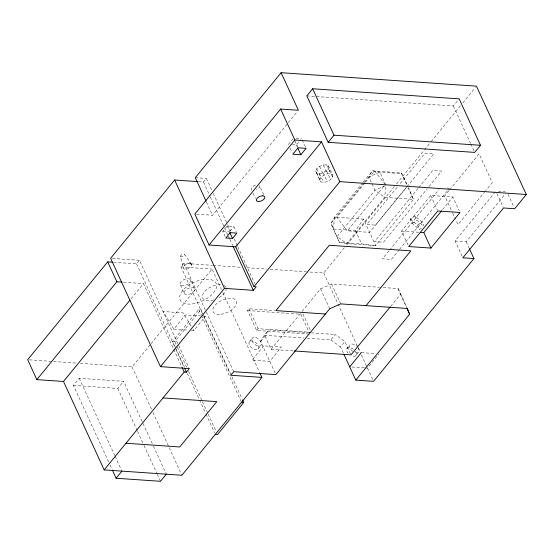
<?xml version="1.0" encoding="UTF-8"?>
<svg xmlns="http://www.w3.org/2000/svg" width="554" height="554" viewBox="0 0 554 554"><rect width="100%" height="100%" fill="white"/><g stroke="black" fill="none" stroke-linecap="round" stroke-linejoin="round"><path stroke-width="0.42" stroke-dasharray="2.77 2.08" d="M332.615 177.128L328.55 168.278L328.577 166.075L326.604 164.85L323.245 164.988L319.575 166.456L316.75 168.783L315.676 171.221L320.759 181.857C325.163 183.326 330.17 180.888 332.615 177.128L332.649 174.919L328.577 166.075M249.203 341.901L248.905 343.272L249.342 344.941A5.685 3.345 39.3 0 0 255.816 349.671A5.685 3.345 39.3 0 0 258.226 345.551L257.104 343.84A5.685 3.345 39.3 0 0 251.751 340.828L250.207 341.042L249.203 341.901L252.118 338.342M319.748 180.071L320.821 177.626L323.64 175.299L327.317 173.838L330.669 173.693L332.649 174.919M275.165 373.043L260.629 341.437L264.237 335.26L268.6 329.928L310.441 332.809M260.629 341.437L264.992 336.098L268.6 329.928M362.711 182.737L334.616 217.099L331.001 223.276L333.3 229.072L355.502 230.602L363.472 219.093L375.674 245.623L413.499 199.364L408.741 188.312M113.646 262.271L136.568 263.849L139.476 260.29L189.309 368.632M198.387 181.65L203.477 181.996L206.386 178.443L211.808 190.216M130.979 298.911L143.5 283.6L173.374 348.556M108.577 461.856L73.398 385.383L79.215 378.264L123.618 381.325L142.641 422.688M196.49 214.156L212.577 215.264L297.311 111.617M202.272 313.232L180.964 266.91L183.873 263.351L212.362 265.318M288.392 144.462L293.101 138.701M225.173 236.51L222.805 231.35L227.168 226.011L233.823 226.475L236.198 231.634M292.387 144.739L296.383 145.016L300.573 139.892M230.007 231.143L233.823 226.475M80.302 363.355L132.039 366.921L150.543 344.283M151.09 343.618L212.043 269.057L221.434 289.465M73.398 385.383L117.801 388.444L123.618 381.325M191.172 326.119L183.083 312.885L163.105 311.507L173.887 329.145L185.521 314.914L200.506 315.946M175.126 346.936L172.613 341.472L198.796 309.444L201.019 309.596L203.173 314.277M172.613 341.472L174.835 341.624L201.019 309.596M191.372 330.35L193.865 330.523L205.506 316.292L203.837 316.175M315.676 171.221L316.687 173.014C321.098 174.482 326.098 172.045 328.55 168.278M309.07 334.069L256.654 330.461L247.499 310.559L248.954 308.779L274.736 310.559M363.251 182.072L372.433 170.84L401.29 172.827L407.072 184.586M363.964 182.958L331.001 223.276L339.401 242.34L346.818 243.635L375.674 245.623L361.603 243.871L339.401 242.34L333.3 229.072L334.616 217.099L363.472 219.093M364.504 182.301L368.826 177.01L372.433 170.84L379.85 172.135L402.052 173.665M364.927 182.889L336.832 217.258L347.372 230.831L369.573 232.361L407.398 186.096M365.467 182.224L374.656 170.992L385.196 184.565L347.372 230.831M256.654 330.461L258.109 328.681L310.531 332.296M306.826 95.877L453.338 105.973L458.629 99.505M258.358 348.591L261.273 345.031M309.915 272.042L323.73 272.997L344.533 247.548M346.721 244.868L394.351 186.608M396.539 183.928L423.914 150.446M424.461 149.781L430.486 142.413M431.033 141.741L460.596 105.579M462.784 102.906L475.374 87.497M397.156 187.252L366.7 224.502L375.584 225.118L433.768 153.943L424.89 153.326L399.33 184.593M264.992 336.098L271.093 349.366L301.528 312.137M302.075 311.473L320.551 288.869L331.576 283.987L379.393 287.284M418.09 188.422L374.587 241.641L383.465 242.25L427.023 188.969M418.63 187.758L432.771 170.466L441.649 171.075L427.57 188.298M408 245L401.595 231.066L430.687 195.479L452.888 197.009L459.294 210.942M388.991 250.796L382.468 258.773L391.346 259.39L398.949 250.083M389.538 250.124L439.017 189.593M399.482 249.432L448.982 188.879M449.093 190.562L444.737 195.894L452.237 212.203M449.64 189.89L479.065 153.901L492.284 182.64L485.747 190.638M307.193 338.224L330.835 339.858L335.198 334.519L344.913 341.61L351.014 354.879M442.653 209.53L452.888 197.009M343.348 353.043L340.544 346.949L344.913 341.61M346.88 348.639L349.796 345.08M390.688 306.341L400.473 294.375L398.174 288.579L380.245 287.346M485.2 191.31L457.957 224.633L455.81 219.973M356.042 355.322L358.95 351.769M462.133 256.267L455.104 240.99L495.29 191.836M455.104 240.99L466.205 241.759L505.29 193.942M365.114 367.911L367.461 368.071L379.095 353.833M421.462 228.248L419.426 229.501L412.259 223.373L410.223 218.948L414.967 216.018L422.134 222.154L423.831 225.838M412.259 223.373L416.996 220.444L423.54 226.039M410.223 218.948L417.397 225.083L422.134 222.154M385.162 185.749L374.926 190.278L337.109 236.544L346.818 243.635L384.635 197.369L385.951 185.403L379.85 172.135L368.826 177.01L371.339 182.474M296.023 138.223L301.618 138.611M498.392 191.345L505.227 191.816M447.113 188.048L449.529 188.215M195.292 177.675L206.386 178.443M401.595 231.066L418.672 232.244M222.805 231.35L229.46 231.814M112.31 258.42L139.476 260.29M213.228 265.38L241.717 267.34M246.897 267.7L266.751 269.064M270.207 269.306L306.466 271.806M180.964 266.91L212.043 269.057M123.59 282.221L143.5 283.6M247.499 310.559L300.78 314.229L308.876 331.839M311.293 332.871L335.198 334.519M264.237 335.26L303.883 337.995M173.887 329.145L188.041 330.122M361.34 352.614L375.716 353.604M271.093 349.366L293.44 350.904M351.991 367.004L364.484 367.863M29.424 359.844L52.706 361.45M53.572 361.513L76.854 363.112M191.227 264.403L189.544 261.917C194.773 265.387 187.751 270.456 183.928 268.842L183.291 268.157L180.341 255.948C185.202 249.778 188.769 262.354 191.442 264.549M330.835 339.858L340.544 346.949M191.123 264.21L190.805 263.87C188 262.97 184.558 264.583 183.277 267.201L183.291 268.157M180.348 256.426C181.594 257.672 184.683 256.204 184.302 254.494M184.247 293.357L185.057 294.229A5.685 2.936 -24.7 0 0 193.886 291.369A5.685 2.936 -24.7 0 0 190.431 287.658L188.36 288.329A5.685 2.936 -24.7 0 0 184.247 293.357L180.182 284.514M192.965 329.055L193.865 330.523M508.004 194.267L513.974 207.238M496.89 193.464L503.212 207.21M453.338 105.973L470.422 143.119M470.782 143.895L473.982 150.861M466.205 241.759L469.016 247.867M452.597 212.985L455.457 219.197M430.687 195.479L437.452 210.181M401.29 172.827L406.678 184.53M408.111 187.654L413.499 199.364L384.635 197.369L374.926 190.278L371.699 183.256M414.967 216.018L416.996 220.444M417.397 225.083L419.426 229.501M398.174 288.579L406.975 307.712M400.473 294.375L406.456 307.387M326.604 164.85L330.669 173.693M355.502 230.602L361.603 243.871M326.514 170.764L330.586 179.607M323.245 164.988L327.317 173.838M323.134 172.737L327.199 181.58M319.575 166.456L323.64 175.299M319.471 173.575L323.536 182.418M316.75 168.783L320.821 177.626M302.304 140.107L305.746 147.593M316.687 173.014L320.759 181.857M295.005 141.055L297.754 147.039M296.383 145.016L297.069 146.512M290.109 148.209L292.173 152.696M331.576 283.987L340.731 303.89M323.73 272.997L357.829 347.129M358.189 347.912L360.342 352.593M361.409 354.913L367.101 367.295M367.461 368.071L373.202 380.556M320.551 288.869L329.706 308.765M263.704 194.634L259.632 185.791A4.55 2.348 -24.7 0 1 256.343 189.814M253.012 193.152L255.387 198.311M302.941 313.986L310.33 330.059M213.248 193.36L227.334 223.975M227.694 224.758L230.582 231.039M234.197 238.892L237.444 245.955M237.804 246.745L254.778 283.641M227.168 226.011L229.536 231.17M203.477 181.996L209.98 196.13M210.34 196.912L228.033 235.388M228.393 236.17L229.481 238.525M229.841 239.307L232.728 245.588M206.455 201.954L212.577 215.264M248.954 308.779L258.109 328.681M222.874 292.609L259.708 372.683M183.873 263.351L205.901 311.244M206.261 312.027L233.705 371.692M190.576 279.915A5.685 2.936 -24.7 0 1 183.713 285.732A5.685 2.936 -24.7 0 1 181.844 280.996A5.685 2.936 -24.7 0 1 190.576 279.915L194.641 288.759M203.533 315.06L230.45 373.59M231.884 376.706L242.292 399.337M203.713 316.369L230.796 375.252M198.796 309.444L201.31 314.907M201.67 315.683L241.149 401.525M174.835 341.624L176.989 346.305M177.342 347.088L186.677 367.378M188.471 371.277L202.113 400.937M202.473 401.712L207.854 413.423M208.214 414.198L216.108 431.365M175.486 347.718L184.461 367.226M187.328 373.465L199.177 399.219M199.53 400.002L205.638 413.263M205.991 414.046L214.606 432.778M136.568 263.849L175.563 348.639M175.923 349.422L183.873 366.7M173.734 349.339L182.017 367.344M132.039 366.921L151.54 409.316M152.98 412.453L181.871 475.263M143.001 423.464L153.049 445.319M153.41 446.095L166.332 474.189M117.801 388.444L137.177 430.583M137.537 431.365L143.638 444.633M143.998 445.409L156.921 473.504M157.281 474.286L160.508 481.308M79.215 378.264L114.754 455.52M115.114 456.302L121.568 470.346M110.011 464.979L112.164 469.66M226.15 288.094A12.79 6.606 -24.7 0 1 218.214 298.073M213.595 299.929A12.79 6.606 -24.7 0 1 202.937 294.049A12.79 6.606 -24.7 0 1 220.824 284.638M224.148 285.511A12.79 6.606 -24.7 0 1 225.97 287.471M355.218 351.132A5.685 3.345 39.3 0 1 355.917 355.509A5.685 3.345 39.3 0 1 351.638 355.952M348.141 353.39A5.685 3.345 39.3 0 1 347.884 347.78A5.685 3.345 39.3 0 1 354.782 350.571M358.133 347.573A5.685 3.345 39.3 0 1 358.826 351.949A5.685 3.345 39.3 0 1 354.553 352.392M352.669 351.333A5.685 3.345 39.3 0 1 350.211 344.574A5.685 3.345 39.3 0 1 357.697 347.012M251.966 190.167A4.55 2.348 -24.7 0 1 251.925 187.384A4.55 2.348 -24.7 0 1 256.267 184.904M263.662 345.876L252.022 360.114L269.784 361.34L281.418 347.102L263.662 345.876M220.977 314.25A12.79 6.606 -24.7 0 0 236.413 301.161A12.79 6.606 -24.7 0 0 216.759 303.599A12.79 6.606 -24.7 0 0 220.977 314.25M192.342 303.931A19.84 10.249 -24.7 0 0 216.275 283.634A19.84 10.249 -24.7 0 0 185.798 287.415A19.84 10.249 -24.7 0 0 192.342 303.931M252.028 340.807A5.685 3.345 39.3 0 0 260.269 345.89A5.685 3.345 39.3 0 0 257.783 338.369A5.685 3.345 39.3 0 0 252.028 340.807"/><path stroke-width="0.83" d="M112.801 262.215L107.705 261.862L27.7 359.726L36.855 379.629L63.495 381.464L129.892 300.24M197.536 181.587L174.621 180.008L110.613 258.303L160.445 366.644L189.309 368.632L186.4 372.191L184.177 372.039L104.173 469.903L63.495 381.464M469.363 248.628L473.933 258.559L462.832 257.797L503.565 207.972L514.666 208.74L526.3 194.502L476.468 86.161L281.113 72.692L195.292 177.675L206.095 201.164M36.855 379.629L116.859 281.757L121.908 282.111M281.113 72.692L298.405 110.281L280.643 109.055L194.821 214.038L209.059 244.993L235.692 246.828L321.521 141.845L339.824 181.643L526.3 194.502M312.643 88.758L306.826 95.877L328.183 142.309L474.695 152.405L480.512 145.293L459.155 98.861L312.643 88.758L334 135.19L480.512 145.293M209.059 244.993L294.88 140.01L321.521 141.845M232.514 238.442L236.877 233.109L230.215 232.645L225.852 237.985L232.514 238.442L229.799 232.548M300.857 154.746L306.092 148.34L298.1 147.786L292.865 154.192L300.857 154.746L297.754 148.008M328.183 142.309L334 135.19M160.445 366.644L224.453 288.35L253.31 290.344L256.218 286.785L254.002 286.633L235.692 246.828M254.002 286.633L339.824 181.643M112.524 470.443L116.111 478.247L121.928 471.129M166.332 474.189L160.508 481.308L116.111 478.247M260.068 373.472L261.876 377.399L181.871 475.263L104.173 469.903M242.652 400.12L243.732 402.46L217.549 434.488L215.326 434.336M420.375 232.361L423.796 232.597L441.573 210.852M366.09 305.635L410.867 250.865L329.318 245.242L275.885 310.607L325.413 314.021M430.915 248.074L460.007 212.487L437.805 210.956L408.714 246.544L430.915 248.074L423.796 232.597M390.148 307.006L351.014 354.879L294.299 350.966M349.699 366.845L361.34 352.614M344.041 354.546L355.8 380.113L409.621 314.277L407.329 308.481L340.731 303.89L329.706 308.765L275.885 374.601L233.705 371.692L230.796 375.252L261.876 377.399M473.933 258.559L373.562 381.339L355.8 380.113M241.509 402.308L243.732 402.46M163.014 397.924L216.808 401.636L179.752 446.96L125.959 443.255M406.809 308.156L409.621 314.277M280.643 109.055L294.88 140.01M233.089 246.378L253.31 290.344M174.621 180.008L224.453 288.35M184.593 368.265L186.4 372.191M182.017 367.344L184.177 372.039M107.705 261.862L116.859 281.757M262.887 195.839L261.349 195.964A4.55 2.348 -24.7 0 0 256.405 200.527L257.049 201.22A4.55 2.348 -24.7 0 0 263.593 199.482A4.55 2.348 -24.7 0 0 262.887 195.839"/></g></svg>
